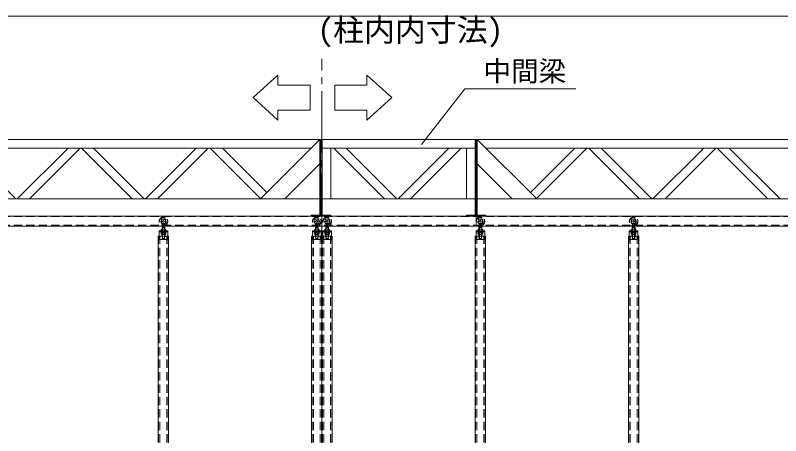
# Model space of a CAD drawing. Units: millimetres, scale not verified. Extents: x -10338 to 10338, y -7128 to 7128.
# Drawn here: x -6262 to -1823, y -1231 to 1205 of the extents above; entities that cross this region are included whole.
import ezdxf
from ezdxf.enums import TextEntityAlignment as Align

# ---------------------------------------------------------------- set-up
doc = ezdxf.new("R2010")
doc.units = ezdxf.units.MM
doc.header["$LTSCALE"] = 40
doc.linetypes.add('CHAIN2', pattern=[12, 9, -1, 1, -1])
doc.linetypes.add('DASHED1', pattern=[1.8, 1.2, -0.6])
for name, color, linetype, lineweight in [('0-0_0', 7, 'Continuous', 9), ('0-5_CYG-99', 7, 'Continuous', 9), ('0-9_TEXT', 7, 'Continuous', 9), ('0-D_寸法', 7, 'Continuous', 9)]:
    doc.layers.add(name, color=color, linetype=linetype, lineweight=lineweight)
doc.styles.add('ＭＳ ゴシック', font='')
doc.styles.get('ＭＳ ゴシック').set_extended_font_data('MS Gothic')

msp = doc.modelspace()

# ---------------------------------------------------------------- linework, layer by layer
at = {"layer": '0-0_0', "linetype": 'CHAIN2'}
msp.add_line((-4483.66, -73.99), (-4483.66, 953.58), dxfattribs=at)
at = {"layer": '0-0_0'}
for p, q in [((-4223.09, 859.32), (-4078.67, 728.28)), ((-4738.8, 597.51), (-4883.22, 728.55))]:
    msp.add_line(p, q, dxfattribs=at)
at = {"layer": '0-5_CYG-99'}
for p, q in [((-683.3, 485.79), (-7395.23, 485.79)), ((-4838.23, 143.22), (-4495.23, 485.79)), ((-4495.23, 485.79), (-4495.23, 42.79)), ((-4489.23, 485.78), (-4489.23, 41.04)), ((-4483.2, 40.53), (-4483.2, 485.78)), ((-3595.28, 40.53), (-3595.28, 485.78)), ((-3589.3, 485.78), (-3589.3, -15.96)), ((-3583.3, 485.79), (-3583.3, 42.79)), ((-3240.3, 143.22), (-3583.3, 485.79)), ((-4545.29, 435.79), (-7374.53, 435.79)), ((-6261.53, 143.22), (-6552.14, 433.47)), ((-6249.23, 143.22), (-5957.88, 434.2)), ((-6178.47, 143.22), (-5888.51, 432.81)), ((-5586.79, 143.22), (-5876.74, 432.81)), ((-5516.03, 143.22), (-5806.64, 433.47)), ((-5505.73, 143.22), (-5213.65, 434.93)), ((-5434.97, 143.22), (-5145.01, 432.81)), ((-4839.29, 143.22), (-5129.24, 432.81)), ((-4803.38, 178.03), (-5059.14, 433.47)), ((-4483.2, 435.53), (-3595.28, 435.53)), ((-4432.94, 141.04), (-4432.94, 435.53)), ((-4120.47, 141.04), (-4414.96, 435.53)), ((-4049.4, 141.04), (-4343.89, 435.53)), ((-4041.94, 141.04), (-3747.45, 435.53)), ((-3970.87, 141.04), (-3676.38, 435.53)), ((-3645.54, 141.04), (-3645.54, 435.53)), ((-3533.23, 435.79), (-703.99, 435.79)), ((-3275.14, 178.03), (-3019.38, 433.47)), ((-3239.24, 143.22), (-2949.28, 432.81)), ((-2643.56, 143.22), (-2933.51, 432.81)), ((-2572.8, 143.22), (-2864.88, 434.93)), ((-2562.5, 143.22), (-2271.88, 433.47)), ((-2491.74, 143.22), (-2201.78, 432.81)), ((-1900.06, 143.22), (-2190.01, 432.81)), ((-1829.3, 143.22), (-2120.64, 434.2)), ((-4495.23, 343.97), (-4696.23, 143.22)), ((-3583.3, 343.97), (-3382.3, 143.22)), ((-9089.25, 141.04), (1010.73, 141.04)), ((-4483.2, 46.56), (-4432.94, 46.56)), ((-4432.94, 46.56), (-4432.94, 40.53)), ((-3645.54, 46.56), (-3645.54, 40.53)), ((-3595.28, 46.56), (-3645.54, 46.56)), ((-8689.25, 41.04), (610.73, 41.04)), ((-8746.25, -15.96), (667.73, -15.96)), ((-5416.64, -35), (-5416.64, -42.94)), ((-5413.19, -34), (-5392.09, -34)), ((-5413.19, -43.94), (-5392.09, -43.94)), ((-5410.94, -23.97), (-5409.14, -22.17)), ((-5410.94, -23.97), (-5410.94, -34)), ((-5410.94, -23.97), (-5394.94, -23.97)), ((-5409.72, -35), (-5409.72, -42.94)), ((-5409.2, -22.17), (-5409.2, -13.38)), ((-5409.14, -22.17), (-5396.74, -22.17)), ((-5408.94, -34), (-5408.94, -22.17)), ((-5396.94, -34), (-5396.94, -22.17)), ((-5396.74, -22.17), (-5394.94, -23.97)), ((-5396.7, -22.17), (-5396.7, -13.38)), ((-5395.86, -35), (-5395.86, -42.94)), ((-5394.94, -23.97), (-5394.94, -34)), ((-5388.93, -35), (-5388.93, -42.94)), ((-4527.34, -35), (-4527.34, -42.94)), ((-4523.9, -34), (-4502.8, -34)), ((-4523.9, -43.94), (-4502.8, -43.94)), ((-4521.65, -23.97), (-4519.85, -22.17)), ((-4521.65, -23.97), (-4521.65, -34)), ((-4521.65, -23.97), (-4505.65, -23.97)), ((-4520.42, -35), (-4520.42, -42.94)), ((-4519.9, -22.17), (-4519.9, -13.38)), ((-4519.85, -22.17), (-4507.45, -22.17)), ((-4519.65, -34), (-4519.65, -22.17)), ((-4507.65, -34), (-4507.65, -22.17)), ((-4507.45, -22.17), (-4505.65, -23.97)), ((-4507.4, -22.17), (-4507.4, -13.38)), ((-4506.56, -35), (-4506.56, -42.94)), ((-4505.65, -23.97), (-4505.65, -34)), ((-4499.63, -35), (-4499.63, -42.94)), ((-4467.69, -35), (-4467.69, -42.94)), ((-4443.42, -34), (-4464.52, -34)), ((-4443.42, -43.94), (-4464.52, -43.94)), ((-4459.87, -22.17), (-4461.67, -23.97)), ((-4461.67, -23.97), (-4461.67, -34)), ((-4445.67, -23.97), (-4461.67, -23.97)), ((-4460.76, -35), (-4460.76, -42.94)), ((-4459.92, -22.17), (-4459.92, -13.38)), ((-4447.47, -22.17), (-4459.87, -22.17)), ((-4459.67, -34), (-4459.67, -22.17)), ((-4447.67, -34), (-4447.67, -22.17)), ((-4445.67, -23.97), (-4447.47, -22.17)), ((-4447.42, -22.17), (-4447.42, -13.38)), ((-4446.9, -35), (-4446.9, -42.94)), ((-4445.67, -23.97), (-4445.67, -34)), ((-4439.98, -35), (-4439.98, -42.94)), ((-3578.99, -35), (-3578.99, -42.94)), ((-3554.72, -34), (-3575.83, -34)), ((-3554.72, -43.94), (-3575.83, -43.94)), ((-3571.17, -22.17), (-3572.97, -23.97)), ((-3572.97, -23.97), (-3572.97, -34)), ((-3556.97, -23.97), (-3572.97, -23.97)), ((-3572.06, -35), (-3572.06, -42.94)), ((-3571.22, -22.17), (-3571.22, -13.38)), ((-3558.77, -22.17), (-3571.17, -22.17)), ((-3570.97, -34), (-3570.97, -22.17)), ((-3558.97, -34), (-3558.97, -22.17)), ((-3556.97, -23.97), (-3558.77, -22.17)), ((-3558.72, -22.17), (-3558.72, -13.38)), ((-3558.2, -35), (-3558.2, -42.94)), ((-3556.97, -23.97), (-3556.97, -34)), ((-3551.28, -35), (-3551.28, -42.94)), ((-2690.29, -35), (-2690.29, -42.94)), ((-2666.03, -34), (-2687.13, -34)), ((-2666.03, -43.94), (-2687.13, -43.94)), ((-2682.48, -22.17), (-2684.28, -23.97)), ((-2684.28, -23.97), (-2684.28, -34)), ((-2668.28, -23.97), (-2684.28, -23.97)), ((-2683.36, -35), (-2683.36, -42.94)), ((-2682.52, -22.17), (-2682.52, -13.38)), ((-2670.08, -22.17), (-2682.48, -22.17)), ((-2682.28, -34), (-2682.28, -22.17)), ((-2670.28, -34), (-2670.28, -22.17)), ((-2668.28, -23.97), (-2670.08, -22.17)), ((-2670.02, -22.17), (-2670.02, -13.38)), ((-2669.5, -35), (-2669.5, -42.94)), ((-2668.28, -23.97), (-2668.28, -34)), ((-2662.58, -35), (-2662.58, -42.94)), ((-5432.96, -4293.78), (-5432.96, -73.99)), ((-5432.96, -73.99), (-5427.96, -73.99)), ((-5377.96, -73.99), (-5372.96, -73.99)), ((-5372.96, -4293.99), (-5372.96, -73.99)), ((-4488.66, -73.99), (-4478.66, -73.99)), ((-4483.66, -4293.99), (-4483.66, -73.99)), ((-4423.66, -73.99), (-4428.66, -73.99)), ((-4423.66, -4293.78), (-4423.66, -73.99)), ((-3594.96, -4293.99), (-3594.96, -73.99)), ((-3589.96, -73.99), (-3594.96, -73.99)), ((-3534.96, -73.99), (-3539.96, -73.99)), ((-3534.96, -4293.78), (-3534.96, -73.99)), ((-2706.26, -4293.99), (-2706.26, -73.99)), ((-2701.26, -73.99), (-2706.26, -73.99)), ((-2646.26, -73.99), (-2651.26, -73.99)), ((-2646.26, -4293.78), (-2646.26, -73.99))]:
    msp.add_line(p, q, dxfattribs=at)
at = {"layer": '0-5_CYG-99', "linetype": 'DASHED1'}
for p, q in [((-8934.25, 39.44), (855.73, 39.44)), ((-5414.46, 23.83), (-5414.46, -1.17)), ((-4525.16, 23.83), (-4525.16, -1.17)), ((-4442.16, 23.83), (-4442.16, -1.17)), ((-3553.46, 23.83), (-3553.46, -1.17)), ((-2664.76, 23.83), (-2664.76, -1.17)), ((-8934.25, -9.96), (855.73, -9.96)), ((-8934.25, -14.36), (855.73, -14.36)), ((-5414.46, -1.17), (-5391.46, -1.17)), ((-5410.94, -34), (-5410.94, -87.17)), ((-5409.2, -13.38), (-5409.2, -1.17)), ((-5408.94, -89.17), (-5408.94, -34)), ((-5396.94, -89.17), (-5396.94, -34)), ((-5396.7, -13.38), (-5396.7, -1.17)), ((-5394.94, -34), (-5394.94, -87.17)), ((-4525.16, -1.17), (-4502.16, -1.17)), ((-4521.65, -34), (-4521.65, -87.17)), ((-4519.91, -13.38), (-4519.91, -1.17)), ((-4519.65, -89.17), (-4519.65, -34)), ((-4507.65, -89.17), (-4507.65, -34)), ((-4507.41, -13.38), (-4507.41, -1.17)), ((-4505.65, -34), (-4505.65, -87.17)), ((-4442.16, -1.17), (-4465.16, -1.17)), ((-4461.67, -34), (-4461.67, -87.17)), ((-4459.91, -13.38), (-4459.91, -1.17)), ((-4459.67, -89.17), (-4459.67, -34)), ((-4447.67, -89.17), (-4447.67, -34)), ((-4447.41, -13.38), (-4447.41, -1.17)), ((-4445.67, -34), (-4445.67, -87.17)), ((-3553.46, -1.17), (-3576.46, -1.17)), ((-3572.97, -34), (-3572.97, -87.17)), ((-3571.21, -13.38), (-3571.21, -1.17)), ((-3570.97, -89.17), (-3570.97, -34)), ((-3558.97, -89.17), (-3558.97, -34)), ((-3558.71, -13.38), (-3558.71, -1.17)), ((-3556.97, -34), (-3556.97, -87.17)), ((-2664.76, -1.17), (-2687.76, -1.17)), ((-2684.28, -34), (-2684.28, -87.17)), ((-2682.52, -13.38), (-2682.52, -1.17)), ((-2682.28, -89.17), (-2682.28, -34)), ((-2670.28, -89.17), (-2670.28, -34)), ((-2670.02, -13.38), (-2670.02, -1.17)), ((-2668.28, -34), (-2668.28, -87.17)), ((-5430.66, -4293.99), (-5430.66, -73.99)), ((-5427.96, -49.99), (-5377.96, -49.99)), ((-5427.96, -73.99), (-5377.96, -73.99)), ((-5422.96, -4293.99), (-5422.96, -73.99)), ((-5416.64, -62.9), (-5416.64, -55)), ((-5416.44, -50), (-5389.44, -50)), ((-5416.44, -50), (-5416.44, -54)), ((-5416.44, -54), (-5389.44, -54)), ((-5413.19, -63.9), (-5392.09, -63.9)), ((-5410.94, -87.17), (-5408.94, -89.17)), ((-5410.94, -87.17), (-5394.94, -87.17)), ((-5409.72, -62.9), (-5409.72, -55)), ((-5402.94, -50), (-5409.04, -53.9)), ((-5397.94, -50), (-5404.04, -53.9)), ((-5394.94, -87.17), (-5396.94, -89.17)), ((-5395.86, -62.9), (-5395.86, -55)), ((-5389.44, -50), (-5389.44, -54)), ((-5388.93, -62.9), (-5388.93, -55)), ((-5382.96, -4293.99), (-5382.96, -73.99)), ((-5375.26, -4293.99), (-5375.26, -73.99)), ((-4541.36, -4293.99), (-4541.36, -73.99)), ((-4538.66, -49.99), (-4488.66, -49.99)), ((-4538.66, -73.99), (-4488.66, -73.99)), ((-4533.66, -4293.99), (-4533.66, -73.99)), ((-4527.34, -62.9), (-4527.34, -55)), ((-4527.15, -50), (-4500.15, -50)), ((-4527.15, -50), (-4527.15, -54)), ((-4527.15, -54), (-4500.15, -54)), ((-4523.9, -63.9), (-4502.8, -63.9)), ((-4521.65, -87.17), (-4519.65, -89.17)), ((-4521.65, -87.17), (-4505.65, -87.17)), ((-4520.42, -62.9), (-4520.42, -55)), ((-4513.65, -50), (-4519.75, -53.9)), ((-4508.65, -50), (-4514.75, -53.9)), ((-4505.65, -87.17), (-4507.65, -89.17)), ((-4506.56, -62.9), (-4506.56, -55)), ((-4500.15, -50), (-4500.15, -54)), ((-4499.63, -62.9), (-4499.63, -55)), ((-4493.66, -4293.99), (-4493.66, -73.99)), ((-4485.96, -4293.99), (-4485.96, -73.99)), ((-4481.36, -4293.99), (-4481.36, -73.99)), ((-4428.66, -49.99), (-4478.66, -49.99)), ((-4428.66, -73.99), (-4478.66, -73.99)), ((-4473.66, -4293.99), (-4473.66, -73.99)), ((-4467.69, -62.9), (-4467.69, -55)), ((-4440.17, -50), (-4467.17, -50)), ((-4467.17, -50), (-4467.17, -54)), ((-4440.17, -54), (-4467.17, -54)), ((-4443.42, -63.9), (-4464.52, -63.9)), ((-4461.67, -87.17), (-4459.67, -89.17)), ((-4445.67, -87.17), (-4461.67, -87.17)), ((-4460.76, -62.9), (-4460.76, -55)), ((-4458.67, -50), (-4452.57, -53.9)), ((-4453.67, -50), (-4447.57, -53.9)), ((-4445.67, -87.17), (-4447.67, -89.17)), ((-4446.9, -62.9), (-4446.9, -55)), ((-4440.17, -50), (-4440.17, -54)), ((-4439.98, -62.9), (-4439.98, -55)), ((-4433.66, -4293.99), (-4433.66, -73.99)), ((-4425.96, -4293.99), (-4425.96, -73.99)), ((-3592.66, -4293.99), (-3592.66, -73.99)), ((-3539.96, -49.99), (-3589.96, -49.99)), ((-3539.96, -73.99), (-3589.96, -73.99)), ((-3584.96, -4293.99), (-3584.96, -73.99)), ((-3578.99, -62.9), (-3578.99, -55)), ((-3551.47, -50), (-3578.47, -50)), ((-3578.47, -50), (-3578.47, -54)), ((-3551.47, -54), (-3578.47, -54)), ((-3554.72, -63.9), (-3575.83, -63.9)), ((-3572.97, -87.17), (-3570.97, -89.17)), ((-3556.97, -87.17), (-3572.97, -87.17)), ((-3572.06, -62.9), (-3572.06, -55)), ((-3569.97, -50), (-3563.87, -53.9)), ((-3564.97, -50), (-3558.87, -53.9)), ((-3556.97, -87.17), (-3558.97, -89.17)), ((-3558.2, -62.9), (-3558.2, -55)), ((-3551.47, -50), (-3551.47, -54)), ((-3551.28, -62.9), (-3551.28, -55)), ((-3544.96, -4293.99), (-3544.96, -73.99)), ((-3537.26, -4293.99), (-3537.26, -73.99)), ((-2703.96, -4293.99), (-2703.96, -73.99)), ((-2651.26, -49.99), (-2701.26, -49.99)), ((-2651.26, -73.99), (-2701.26, -73.99)), ((-2696.26, -4293.99), (-2696.26, -73.99)), ((-2690.29, -62.9), (-2690.29, -55)), ((-2662.78, -50), (-2689.78, -50)), ((-2689.78, -50), (-2689.78, -54)), ((-2662.78, -54), (-2689.78, -54)), ((-2666.03, -63.9), (-2687.13, -63.9)), ((-2684.28, -87.17), (-2682.28, -89.17)), ((-2668.28, -87.17), (-2684.28, -87.17)), ((-2683.36, -62.9), (-2683.36, -55)), ((-2681.28, -50), (-2675.18, -53.9)), ((-2676.28, -50), (-2670.18, -53.9)), ((-2668.28, -87.17), (-2670.28, -89.17)), ((-2669.5, -62.9), (-2669.5, -55)), ((-2662.78, -50), (-2662.78, -54)), ((-2662.58, -62.9), (-2662.58, -55)), ((-2656.26, -4293.99), (-2656.26, -73.99)), ((-2648.56, -4293.99), (-2648.56, -73.99)), ((-5408.94, -89.17), (-5396.94, -89.17)), ((-4519.65, -89.17), (-4507.65, -89.17)), ((-4447.67, -89.17), (-4459.67, -89.17)), ((-3558.97, -89.17), (-3570.97, -89.17)), ((-2670.28, -89.17), (-2682.28, -89.17))]:
    msp.add_line(p, q, dxfattribs=at)
at = {"layer": '0-5_CYG-99'}
for points in [[(-4495.26, 46.56), (-4545.51, 46.56), (-4545.51, 41.04)], [(-3583.26, 46.56), (-3533.01, 46.56), (-3533.01, 41.04)], [(-4543.66, -4293.78), (-4543.66, -73.99), (-4538.66, -73.99)]]:
    msp.add_lwpolyline(points, dxfattribs=at)
at = {"layer": '0-5_CYG-99', "linetype": 'DASHED1'}
for points in [[(-5414.46, 23.83), (-5391.46, 23.83), (-5391.46, -1.17)], [(-4525.16, 23.83), (-4502.16, 23.83), (-4502.16, -1.17)], [(-4442.16, 23.83), (-4465.16, 23.83), (-4465.16, -1.17)], [(-3553.46, 23.83), (-3576.46, 23.83), (-3576.46, -1.17)], [(-2664.76, 23.83), (-2687.76, 23.83), (-2687.76, -1.17)]]:
    msp.add_lwpolyline(points, dxfattribs=at)
at = {"layer": '0-5_CYG-99'}
for points in [[(-5377.96, -93.99), (-5427.96, -93.99), (-5427.96, -43.99), (-5377.96, -43.99)], [(-4488.66, -93.99), (-4538.66, -93.99), (-4538.66, -43.99), (-4488.66, -43.99)], [(-4478.66, -93.99), (-4428.66, -93.99), (-4428.66, -43.99), (-4478.66, -43.99)], [(-3589.96, -93.99), (-3539.96, -93.99), (-3539.96, -43.99), (-3589.96, -43.99)], [(-2701.26, -93.99), (-2651.26, -93.99), (-2651.26, -43.99), (-2701.26, -43.99)]]:
    msp.add_lwpolyline(points, close=True, dxfattribs=at)
at = {"layer": '0-5_CYG-99', "linetype": 'DASHED1'}
for centre, radius in [((-5402.96, 10.83), 25), ((-5402.96, 10.83), 23), ((-5402.96, 10.83), 15), ((-5402.96, 10.83), 5), ((-4513.66, 10.83), 25), ((-4513.66, 10.83), 23), ((-4513.66, 10.83), 15), ((-4513.66, 10.83), 5), ((-4453.66, 10.83), 25), ((-4453.66, 10.83), 23), ((-4453.66, 10.83), 15), ((-4453.66, 10.83), 5), ((-3564.96, 10.83), 25), ((-3564.96, 10.83), 23), ((-3564.96, 10.83), 15), ((-3564.96, 10.83), 5), ((-2676.26, 10.83), 25), ((-2676.26, 10.83), 23), ((-2676.26, 10.83), 15), ((-2676.26, 10.83), 5)]:
    msp.add_circle(centre, radius, dxfattribs=at)
at = {"layer": '0-5_CYG-99'}
for centre, radius, start, end in [((-5413.18, -40.5), 6.5, 57.795, 122.205), ((-5413.18, -37.44), 6.5, 237.795, 302.205), ((-5402.79, -58.48), 24.49, 73.565, 106.435), ((-5402.79, -19.46), 24.49, 253.565, 286.435), ((-5392.4, -40.45), 6.46, 57.58, 122.42), ((-5392.4, -37.49), 6.46, 237.58, 302.42), ((-4523.88, -40.5), 6.5, 57.795, 122.205), ((-4523.88, -37.44), 6.5, 237.795, 302.205), ((-4513.49, -58.48), 24.49, 73.565, 106.435), ((-4513.49, -19.46), 24.49, 253.565, 286.435), ((-4503.1, -40.45), 6.46, 57.58, 122.42), ((-4503.1, -37.49), 6.46, 237.58, 302.42), ((-4464.22, -40.45), 6.46, 57.58, 122.42), ((-4464.22, -37.49), 6.46, 237.58, 302.42), ((-4453.83, -58.48), 24.49, 73.565, 106.435), ((-4453.83, -19.46), 24.49, 253.565, 286.435), ((-4443.44, -40.5), 6.5, 57.795, 122.205), ((-4443.44, -37.44), 6.5, 237.795, 302.205), ((-3575.52, -40.45), 6.46, 57.58, 122.42), ((-3575.52, -37.49), 6.46, 237.58, 302.42), ((-3565.13, -58.48), 24.49, 73.565, 106.435), ((-3565.13, -19.46), 24.49, 253.565, 286.435), ((-3554.74, -40.5), 6.5, 57.795, 122.205), ((-3554.74, -37.44), 6.5, 237.795, 302.205), ((-2686.82, -40.45), 6.46, 57.58, 122.42), ((-2686.82, -37.49), 6.46, 237.58, 302.42), ((-2676.43, -58.48), 24.49, 73.565, 106.435), ((-2676.43, -19.46), 24.49, 253.565, 286.435), ((-2666.04, -40.5), 6.5, 57.795, 122.205), ((-2666.04, -37.44), 6.5, 237.795, 302.205)]:
    msp.add_arc(centre, radius, start, end, dxfattribs=at)
at = {"layer": '0-5_CYG-99', "linetype": 'DASHED1'}
for centre, radius, start, end in [((-5413.18, -60.5), 6.5, 57.795, 122.205), ((-5413.18, -57.4), 6.5, 237.795, 302.205), ((-5402.79, -78.48), 24.49, 73.565, 106.435), ((-5402.79, -39.41), 24.49, 253.565, 286.435), ((-5392.4, -60.45), 6.46, 57.58, 122.42), ((-5392.4, -57.44), 6.46, 237.58, 302.42), ((-4523.88, -60.5), 6.5, 57.795, 122.205), ((-4523.88, -57.4), 6.5, 237.795, 302.205), ((-4513.49, -78.48), 24.49, 73.565, 106.435), ((-4513.49, -39.41), 24.49, 253.565, 286.435), ((-4503.1, -60.45), 6.46, 57.58, 122.42), ((-4503.1, -57.44), 6.46, 237.58, 302.42), ((-4464.22, -60.45), 6.46, 57.58, 122.42), ((-4464.22, -57.44), 6.46, 237.58, 302.42), ((-4453.83, -78.48), 24.49, 73.565, 106.435), ((-4453.83, -39.41), 24.49, 253.565, 286.435), ((-4443.44, -60.5), 6.5, 57.795, 122.205), ((-4443.44, -57.4), 6.5, 237.795, 302.205), ((-3575.52, -60.45), 6.46, 57.58, 122.42), ((-3575.52, -57.44), 6.46, 237.58, 302.42), ((-3565.13, -78.48), 24.49, 73.565, 106.435), ((-3565.13, -39.41), 24.49, 253.565, 286.435), ((-3554.74, -60.5), 6.5, 57.795, 122.205), ((-3554.74, -57.4), 6.5, 237.795, 302.205), ((-2686.82, -60.45), 6.46, 57.58, 122.42), ((-2686.82, -57.44), 6.46, 237.58, 302.42), ((-2676.43, -78.48), 24.49, 73.565, 106.435), ((-2676.43, -39.41), 24.49, 253.565, 286.435), ((-2666.04, -60.5), 6.5, 57.795, 122.205), ((-2666.04, -57.4), 6.5, 237.795, 302.205)]:
    msp.add_arc(centre, radius, start, end, dxfattribs=at)
at = {"layer": '0-9_TEXT'}
for p, q in [((-3907.17, 457.26), (-3655.52, 779.04)), ((-3655.52, 779.04), (-3010.7, 779.04))]:
    msp.add_line(p, q, dxfattribs=at)
for points in [[(-4883.22, 728.55), (-4738.8, 859.32), (-4738.8, 801.42), (-4552.16, 801.42), (-4552.16, 655.4), (-4738.8, 655.4), (-4738.8, 597.51)], [(-4078.67, 728.28), (-4223.09, 597.51), (-4223.09, 655.4), (-4409.73, 655.4), (-4409.73, 801.42), (-4223.09, 801.42), (-4223.09, 859.32)]]:
    msp.add_lwpolyline(points, dxfattribs=at)
at = {"layer": '0-D_寸法'}
msp.add_line((-8979.25, 1200), (900.73, 1200), dxfattribs=at)

# ---------------------------------------------------------------- texts
at = {"layer": '0-9_TEXT', "style": 'ＭＳ ゴシック'}
for s, height, p in [('(柱内内寸法)', 131.4, (-4508.44, 1015.05)), ('中間梁', 117.3, (-3547.2, 787.84))]:
    msp.add_text(s, height=height, dxfattribs=at).set_placement(p, align=Align.BOTTOM_LEFT)

doc.saveas('drawing.dxf')
